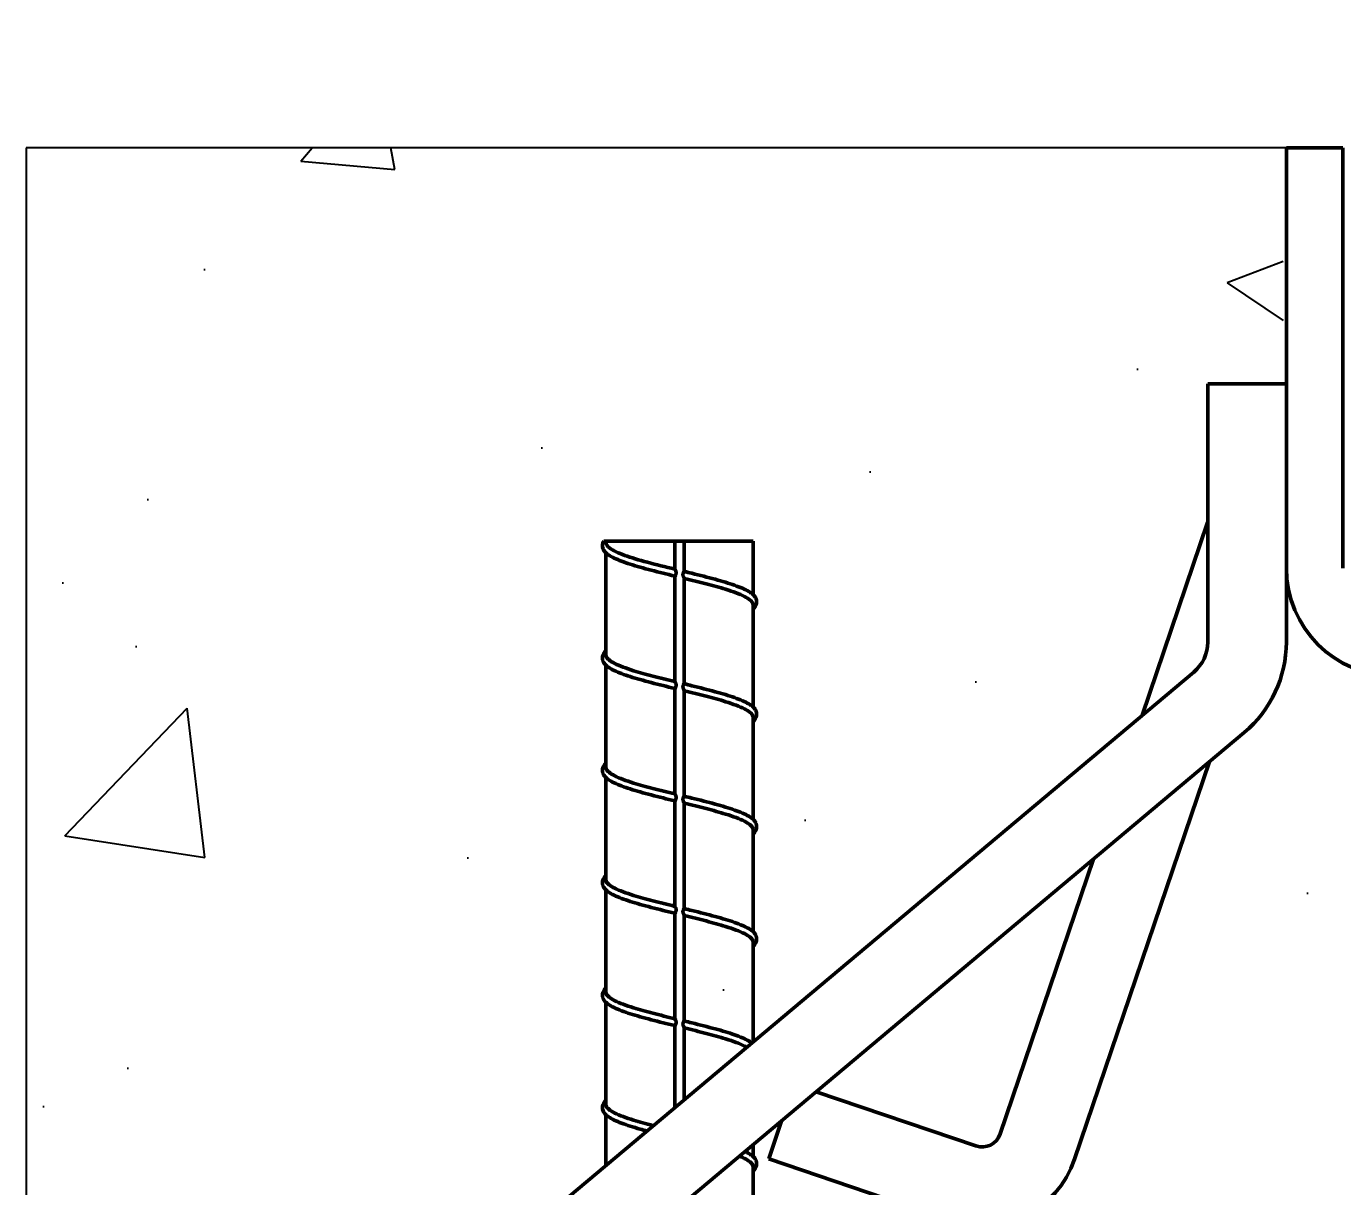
# Model space of a CAD drawing. Header units: inches. Extents: x 31 to 195, y 77 to 126.
# Drawn here: x 31.301 to 35.485, y 90.136 to 93.824 of the extents above; entities that cross this region are included whole.
import ezdxf

# ---------------------------------------------------------------- set-up
doc = ezdxf.new("R2010")
doc.units = ezdxf.units.IN
doc.header["$LTSCALE"] = 8
doc.header["$MEASUREMENT"] = 0
doc.layers.add('Visible (ANSI)', color=7, linetype='Continuous', lineweight=50)
doc.styles.get("Standard").update_dxf_attribs({"font": 'romans.shx'})
doc.dimstyles.get("Standard").update_dxf_attribs({"dimtxt": 1.5, "dimasz": 0.75, "dimexe": 0.5, "dimexo": 0.5, "dimgap": 0.5, "dimtad": 0, "dimtih": 1, "dimtoh": 1, "dimdec": 5, "dimzin": 0, "dimdsep": 46, "dimlunit": 5, "dimtxsty": 'Standard', "dimcen": 0, "dimclrd": 256, "dimclre": 256, "dimclrt": 256, "dimadec": 0, "dimazin": 0, "dimtfac": 0.75, "dimtdec": 5, "dimtofl": 0, "dimtmove": 0, "dimatfit": 3, "dimfxl": 0, "dimtolj": 1, "dimtzin": 0, "dimlwd": -1, "dimlwe": -1, "dimarcsym": 0})

# ---------------------------------------------------------------- blocks, each defined once
blk = doc.blocks.new('*D2')
for p, q in [((35.3064, 93.938), (35.3064, 104.4292)), ((47.1704, 101.2542), (47.1704, 104.4292)), ((34.5564, 103.9292), (33.8064, 103.9292)), ((47.9204, 103.9292), (48.6704, 103.9292)), ((47.1704, 93.938), (47.1704, 100.7542))]:
    blk.add_line(p, q)
for points in [[(34.5564, 104.0542), (34.5564, 103.8042), (35.3064, 103.9292)], [(47.9204, 104.0542), (47.9204, 103.8042), (47.1704, 103.9292)]]:
    blk.add_solid(points)
at = {"layer": 'Defpoints', "color": 0}
for p in [(47.1704, 103.9292), (35.3064, 93.438), (47.1704, 93.438)]:
    blk.add_point(p, dxfattribs=at)
at = {"insert": (41.2707, 103.9292), "char_height": 1.5, "attachment_point": 5}
blk.add_mtext('\\A1;11{\\H0.750000x;\\S7/8;} [301]', dxfattribs=at)

msp = doc.modelspace()

# ---------------------------------------------------------------- hatches: boundary and pattern name
h = msp.add_hatch()
h.set_pattern_fill('AR-CONC', color=256, scale=0.5, style=0)
h.paths.add_polyline_path([(33.152893, 88.263344), (32.785266, 88.328167, -0.36397023), (32.570415, 88.584217), (32.570415, 88.873779), (32.249277, 88.873779), (32.249277, 88.741354), (32.011152, 88.741354), (32.011152, 89.349624), (32.249277, 89.349624), (32.249277, 89.217199), (32.570415, 89.217199), (32.570415, 89.50964, -0.22169466), (32.66329, 89.708811), (33.152072, 90.118948), (33.152072, 90.63475), (33.64872, 90.63475), (33.64872, 90.535686), (34.79838, 91.500364), (35.043571, 92.222673, 0.08199533), (35.046357, 92.239549), (35.046357, 92.697955), (35.296357, 92.697955), (35.296357, 93.437955), (31.300857, 93.437955), (31.300857, 80.283403), (51.175857, 80.283403), (51.175857, 93.437955), (47.180357, 93.437955), (47.180357, 92.697955), (47.430357, 92.697955), (47.430357, 92.239549, 0.08199533), (47.433143, 92.222673), (47.678334, 91.500364), (48.827993, 90.535686), (48.827993, 90.63475), (49.324641, 90.63475), (49.324641, 90.118948), (49.813423, 89.708811, -0.22169466), (49.906299, 89.50964), (49.906299, 89.217199), (50.227436, 89.217199), (50.227436, 89.349624), (50.465561, 89.349624), (50.465561, 88.741354), (50.227436, 88.741354), (50.227436, 88.873779), (49.906299, 88.873779), (49.906299, 88.584217, -0.36397023), (49.691447, 88.328167), (49.32382, 88.263344), (49.32382, 80.394874), (48.827496, 80.394874), (48.827496, 88.175829), (48.410975, 88.102385), (48.385796, 88.245182), (48.827496, 88.323066), (48.827496, 90.099807), (48.273085, 89.91161, -0.41421356), (47.864036, 90.113331), (47.369483, 91.570237), (47.253232, 91.667783, -0.22169466), (47.160357, 91.866955), (47.160357, 92.043424, -0.32641956), (46.757357, 91.748955), (46.685857, 91.748955), (46.685857, 90.898955), (46.040857, 90.898955), (46.040857, 91.748927, 0.41879765), (45.813357, 91.524955), (45.813357, 90.577955), (45.848357, 90.577955), (45.848357, 90.797955), (46.253357, 90.797955), (46.253357, 90.705545), (46.422607, 90.705545), (46.422607, 90.170364), (46.253357, 90.170364), (46.253357, 89.613097, -0.16999096), (46.113922, 89.2138), (46.065857, 89.15347), (46.065857, 88.361528, -0.16978527), (45.967269, 88.079566), (43.743115, 85.28786, -0.22836778), (41.238357, 84.080903, -0.22836778), (38.733598, 85.28786), (36.509445, 88.079566, -0.16978527), (36.410857, 88.361528), (36.410857, 89.15347), (36.362792, 89.2138, -0.1695796), (36.223357, 89.612073), (36.223357, 90.170364), (36.054107, 90.170364), (36.054107, 90.705545), (36.223357, 90.705545), (36.223357, 90.797955), (36.628357, 90.797955), (36.628357, 90.577955), (36.663357, 90.577955), (36.663357, 91.524955, 0.41879765), (36.435857, 91.748927), (36.435857, 90.898955), (35.790857, 90.898955), (35.790857, 91.748955), (35.719357, 91.748955, -0.32641956), (35.316357, 92.043424), (35.316357, 91.866955, -0.22169466), (35.223481, 91.667783), (35.10723, 91.570237), (34.612677, 90.113331, -0.41421356), (34.203628, 89.91161), (33.649218, 90.099807), (33.649218, 88.323066), (34.090917, 88.245182), (34.065738, 88.102385), (33.649218, 88.175829), (33.649218, 80.394874), (33.152893, 80.394874)])
h.paths.add_polyline_path([(33.150468, 88.879086), (32.715415, 88.879086), (32.715415, 88.584217, 0.36397023), (32.810445, 88.470964), (33.150468, 88.411009)], flags=17)
h.paths.add_polyline_path([(33.150468, 89.928318), (32.756494, 89.597735, 0.22169466), (32.715415, 89.50964), (32.715415, 89.211733), (33.150468, 89.211733)], flags=17)
h.paths.add_polyline_path([(34.708536, 91.235692), (33.681562, 90.373959), (34.290417, 90.167281, 0.41421356), (34.357006, 90.200119)], flags=17)
h.paths.add_polyline_path([(47.768178, 91.235692), (48.119707, 90.200119, 0.41421356), (48.186297, 90.167281), (48.795151, 90.373959)], flags=17)
h.paths.add_polyline_path([(49.761299, 89.50964, 0.22169466), (49.720219, 89.597735), (49.326246, 89.928318), (49.326246, 89.211733), (49.761299, 89.211733)], flags=17)
h.paths.add_polyline_path([(49.761299, 88.879086), (49.326246, 88.879086), (49.326246, 88.411009), (49.666268, 88.470964, 0.36397023), (49.761299, 88.584217)], flags=17)

# ---------------------------------------------------------------- linework, layer by layer
for p, q in [((31.300857, 93.437955), (31.300857, 80.283403)), ((35.208357, 93.437955), (31.300857, 93.437955)), ((31.300857, 93.437955), (31.300857, 80.283403)), ((35.306357, 93.437955), (31.300857, 93.437955))]:
    msp.add_line(p, q)
at = {"layer": 'Visible (ANSI)'}
for p, q in [((35.306357, 92.101955), (35.306357, 93.437955)), ((35.306357, 93.437955), (35.485357, 93.437955)), ((35.485357, 93.437955), (35.485357, 92.101955)), ((35.306357, 92.687955), (35.056357, 92.687955)), ((35.056357, 92.687955), (35.056357, 91.866955)), ((35.056091, 92.246347), (34.848239, 91.634035)), ((33.136527, 92.187955), (33.14304, 92.187955)), ((33.14304, 92.187955), (33.362415, 92.187955)), ((33.14304, 92.184127), (33.14304, 92.187955)), ((33.362415, 92.187955), (33.392415, 92.187955)), ((33.362415, 92.098449), (33.362415, 92.187955)), ((33.392415, 92.187955), (33.61179, 92.187955)), ((33.392415, 92.091183), (33.392415, 92.187955)), ((33.61179, 92.01744), (33.61179, 92.187955)), ((33.14304, 91.826984), (33.14304, 92.150704)), ((35.306357, 91.866955), (35.306357, 92.101955)), ((33.362415, 91.741306), (33.362415, 92.076545)), ((33.392415, 91.73404), (33.392415, 92.069279)), ((33.61179, 91.660297), (33.61179, 91.983593)), ((32.589369, 89.738618), (35.011705, 91.771199)), ((33.14304, 91.469841), (33.14304, 91.793561)), ((33.362415, 91.384163), (33.362415, 91.719402)), ((33.392415, 91.376897), (33.392415, 91.712136)), ((33.61179, 91.303154), (33.61179, 91.626451)), ((32.750066, 89.547107), (35.172402, 91.579688)), ((35.062497, 91.487467), (34.63337, 90.2233)), ((33.14304, 91.112698), (33.14304, 91.436418)), ((33.362415, 91.02702), (33.362415, 91.362259)), ((33.392415, 91.019754), (33.392415, 91.354993)), ((33.61179, 90.946011), (33.61179, 91.269308)), ((34.693336, 91.177703), (34.396638, 90.30366)), ((33.14304, 90.755556), (33.14304, 91.079275)), ((33.362415, 90.669877), (33.362415, 91.005116)), ((33.392415, 90.662612), (33.392415, 90.997851)), ((33.61179, 90.596531), (33.61179, 90.912165)), ((33.14304, 90.398413), (33.14304, 90.722132)), ((33.362415, 90.38728), (33.362415, 90.647973)), ((33.392415, 90.412453), (33.392415, 90.640708)), ((34.31948, 90.26561), (33.811746, 90.437962)), ((33.14304, 90.203203), (33.14304, 90.364989)), ((33.660887, 90.225161), (33.701809, 90.345714)), ((33.61179, 90.231726), (33.61179, 90.270179)), ((34.23912, 90.028877), (33.660887, 90.225161)), ((33.61179, 89.874583), (33.61179, 90.197879))]:
    msp.add_line(p, q, dxfattribs=at)
for centre, radius, start, end in [((35.051357, 92.247955), 0.005, 341.25, 0), ((35.649357, 92.101955), 0.343, 180, 270), ((34.931357, 91.866955), 0.125, 310, 0), ((34.931357, 91.866955), 0.375, 310, 0), ((34.339034, 90.323214), 0.060832, 251.25, 341.25), ((34.339034, 90.323214), 0.310832, 251.25, 341.25)]:
    msp.add_arc(centre, radius, start, end, dxfattribs=at)
for points in [[(33.132416, 92.172935), (33.132327, 92.178904), (33.13405, 92.18392), (33.136527, 92.187955)], [(33.362415, 92.076519), (33.34976, 92.079595), (33.337224, 92.082658), (33.324925, 92.085718)], [(33.392415, 92.091201), (33.400417, 92.089256), (33.408373, 92.087316), (33.416251, 92.085379)], [(33.362415, 91.719377), (33.34976, 91.722452), (33.337224, 91.725515), (33.324925, 91.728575)], [(33.392415, 91.734058), (33.400417, 91.732113), (33.408373, 91.730174), (33.416251, 91.728236)], [(33.362415, 91.362234), (33.34976, 91.365309), (33.337224, 91.368372), (33.324925, 91.371432)], [(33.392415, 91.376915), (33.400417, 91.374971), (33.408373, 91.373031), (33.416251, 91.371093)], [(33.362415, 91.005091), (33.34976, 91.008166), (33.337224, 91.011229), (33.324925, 91.01429)], [(33.392415, 91.019772), (33.400417, 91.017828), (33.408373, 91.015888), (33.416251, 91.01395)], [(33.362415, 90.647948), (33.34976, 90.651023), (33.337224, 90.654086), (33.324925, 90.657147)], [(33.392415, 90.66263), (33.400417, 90.660685), (33.408373, 90.658745), (33.416251, 90.656808)]]:
    msp.add_open_spline(points, degree=3, dxfattribs=at)
for points, knots in [([(33.324925, 92.085718), (33.299462, 92.092054), (33.274591, 92.098472), (33.230112, 92.111106), (33.209918, 92.117479), (33.175866, 92.130345), (33.161772, 92.136953), (33.146121, 92.147638), (33.141695, 92.1515), (33.135, 92.160381), (33.132522, 92.165938), (33.132416, 92.172935)], [0, 0, 0, 0, 0.203969624, 0.203969624, 0.406026718, 0.406026718, 0.612891389, 0.612891389, 0.725113834, 0.725113834, 0.841255683, 0.841255683, 0.841255683, 0.841255683]), ([(33.14304, 92.184127), (33.14304, 92.177805), (33.147389, 92.171518), (33.166221, 92.15756), (33.182362, 92.150019), (33.223686, 92.135058), (33.248134, 92.127784), (33.302649, 92.113098), (33.332202, 92.105824), (33.362415, 92.098482)], [0.041311546, 0.041311546, 0.041311546, 0.041311546, 0.246279009, 0.246279009, 0.492558018, 0.492558018, 0.72996101, 0.72996101, 0.967343883, 0.967343883, 0.967343883, 0.967343883]), ([(33.362415, 92.098449), (33.362415, 92.098359), (33.36254, 92.098143), (33.363031, 92.097378), (33.363419, 92.096799), (33.364324, 92.095251), (33.364831, 92.094285), (33.36569, 92.092154), (33.36604, 92.091032), (33.366495, 92.088718), (33.36661, 92.087536), (33.366592, 92.086359)], [0.3593787203, 0.3593787203, 0.3593787203, 0.3593787203, 0.3676859507, 0.3676859507, 0.3772076376, 0.3772076376, 0.3873588069, 0.3873588069, 0.3967351159, 0.3967351159, 0.405706819, 0.405706819, 0.405706819, 0.405706819]), ([(33.366592, 92.086359), (33.366572, 92.085031), (33.366381, 92.083715), (33.365732, 92.081458), (33.365323, 92.080529), (33.364411, 92.078931), (33.363939, 92.078314), (33.363072, 92.077297), (33.3627, 92.076945), (33.362453, 92.076647), (33.362415, 92.076585), (33.362415, 92.076545)], [0.405706819, 0.405706819, 0.405706819, 0.405706819, 0.4158306412, 0.4158306412, 0.4246869033, 0.4246869033, 0.4337404757, 0.4337404757, 0.4442196312, 0.4442196312, 0.4485348448, 0.4485348448, 0.4485348448, 0.4485348448]), ([(33.388238, 92.081335), (33.388224, 92.08223), (33.388285, 92.083124), (33.388606, 92.085081), (33.388912, 92.0861), (33.389697, 92.08787), (33.390141, 92.088579), (33.391048, 92.089787), (33.3915, 92.090248), (33.392196, 92.090923), (33.392415, 92.09111), (33.392415, 92.091183)], [0.2041550678, 0.2041550678, 0.2041550678, 0.2041550678, 0.211124975, 0.211124975, 0.2200006788, 0.2200006788, 0.228516993, 0.228516993, 0.237949505, 0.237949505, 0.248000643, 0.248000643, 0.248000643, 0.248000643]), ([(33.392415, 92.069279), (33.392415, 92.069297), (33.392411, 92.069318), (33.392358, 92.069516), (33.39215, 92.06986), (33.3915, 92.070924), (33.391068, 92.071633), (33.390114, 92.073464), (33.389607, 92.074592), (33.388771, 92.077125), (33.388456, 92.078519), (33.388272, 92.080404), (33.388245, 92.08087), (33.388238, 92.081335)], [0.1573642058, 0.1573642058, 0.1573642058, 0.1573642058, 0.1587630624, 0.1587630624, 0.1684701145, 0.1684701145, 0.1783718226, 0.1783718226, 0.1893223951, 0.1893223951, 0.2005241267, 0.2005241267, 0.2041550678, 0.2041550678, 0.2041550678, 0.2041550678]), ([(33.61179, 91.983593), (33.61179, 91.98541), (33.611431, 91.987229), (33.607698, 91.99667), (33.598431, 92.004212), (33.568494, 92.019447), (33.548125, 92.026988), (33.504928, 92.040389), (33.484124, 92.04614), (33.439636, 92.057706), (33.416211, 92.063456), (33.392415, 92.069239)], [0.926164658, 0.926164658, 0.926164658, 0.926164658, 0.985116036, 0.985116036, 1.231395044, 1.231395044, 1.477674053, 1.477674053, 1.664662529, 1.664662529, 1.851630885, 1.851630885, 1.851630885, 1.851630885]), ([(33.416251, 92.085379), (33.441917, 92.079067), (33.467258, 92.072674), (33.513117, 92.060098), (33.534236, 92.053757), (33.570431, 92.041003), (33.585793, 92.034457), (33.609133, 92.020767), (33.617312, 92.014172), (33.621859, 92.001211), (33.622466, 91.997878), (33.622413, 91.994363)], [0, 0, 0, 0, 0.203430746, 0.203430746, 0.404937263, 0.404937263, 0.610847612, 0.610847612, 0.824043032, 0.824043032, 0.882389128, 0.882389128, 0.882389128, 0.882389128]), ([(33.622413, 91.994363), (33.62231, 91.987457), (33.619887, 91.981945), (33.615173, 91.975609), (33.613582, 91.973837), (33.61179, 91.972126)], [0, 0, 0, 0, 0.114634885, 0.114634885, 0.162316622, 0.162316622, 0.162316622, 0.162316622]), ([(33.132416, 91.815792), (33.132313, 91.822696), (33.134571, 91.828207), (33.139263, 91.834771), (33.141023, 91.83675), (33.14304, 91.838656)], [0, 0, 0, 0, 0.114595272, 0.114595272, 0.168220617, 0.168220617, 0.168220617, 0.168220617]), ([(33.324925, 91.728575), (33.299462, 91.734911), (33.274591, 91.741329), (33.230112, 91.753964), (33.209918, 91.760336), (33.175866, 91.773202), (33.161772, 91.77981), (33.146121, 91.790495), (33.141695, 91.794357), (33.135, 91.803238), (33.132522, 91.808795), (33.132416, 91.815792)], [0, 0, 0, 0, 0.203969624, 0.203969624, 0.406026718, 0.406026718, 0.612891389, 0.612891389, 0.725113834, 0.725113834, 0.841255683, 0.841255683, 0.841255683, 0.841255683]), ([(33.14304, 91.826984), (33.14304, 91.825167), (33.143399, 91.823348), (33.147132, 91.813907), (33.156398, 91.806366), (33.186336, 91.791131), (33.206704, 91.783589), (33.249901, 91.770188), (33.270705, 91.764438), (33.315194, 91.752871), (33.338618, 91.747122), (33.362415, 91.741339)], [0.926164658, 0.926164658, 0.926164658, 0.926164658, 0.985116036, 0.985116036, 1.231395044, 1.231395044, 1.477674053, 1.477674053, 1.664662529, 1.664662529, 1.851630885, 1.851630885, 1.851630885, 1.851630885]), ([(33.362415, 91.741306), (33.362415, 91.741238), (33.362485, 91.7411), (33.362822, 91.740552), (33.363163, 91.740051), (33.364011, 91.738666), (33.364508, 91.737786), (33.365472, 91.73564), (33.365914, 91.734379), (33.366473, 91.731793), (33.366611, 91.730499), (33.366592, 91.729216)], [0.1694972792, 0.1694972792, 0.1694972792, 0.1694972792, 0.175657218, 0.175657218, 0.1849992764, 0.1849992764, 0.1948237519, 0.1948237519, 0.2054762396, 0.2054762396, 0.2151642675, 0.2151642675, 0.2151642675, 0.2151642675]), ([(33.366592, 91.729216), (33.36659, 91.729113), (33.366588, 91.72901), (33.366539, 91.727593), (33.366325, 91.726301), (33.365643, 91.724089), (33.365224, 91.723186), (33.364303, 91.721632), (33.363832, 91.721037), (33.362982, 91.720062), (33.36263, 91.719731), (33.362439, 91.71948), (33.362415, 91.719434), (33.362415, 91.719402)], [0.2151642675, 0.2151642675, 0.2151642675, 0.2151642675, 0.2159445165, 0.2159445165, 0.2258860657, 0.2258860657, 0.2346361561, 0.2346361561, 0.2436849577, 0.2436849577, 0.2542466835, 0.2542466835, 0.2576767795, 0.2576767795, 0.2576767795, 0.2576767795]), ([(33.388238, 91.724193), (33.388228, 91.724869), (33.38826, 91.725545), (33.388471, 91.727351), (33.388742, 91.728437), (33.389483, 91.730321), (33.389916, 91.731082), (33.390821, 91.732378), (33.391281, 91.732878), (33.39208, 91.733679), (33.39237, 91.733917), (33.392413, 91.734027), (33.392415, 91.734034), (33.392415, 91.73404)], [0.417878671, 0.417878671, 0.417878671, 0.417878671, 0.4230865849, 0.4230865849, 0.4321036876, 0.4321036876, 0.4405341613, 0.4405341613, 0.4495606349, 0.4495606349, 0.460228049, 0.460228049, 0.4610649114, 0.4610649114, 0.4610649114, 0.4610649114]), ([(33.416251, 91.728236), (33.441917, 91.721924), (33.467258, 91.715531), (33.513117, 91.702955), (33.534236, 91.696614), (33.570431, 91.68386), (33.585793, 91.677314), (33.609133, 91.663624), (33.617312, 91.657029), (33.621859, 91.644068), (33.622466, 91.640736), (33.622413, 91.637221)], [0, 0, 0, 0, 0.203430746, 0.203430746, 0.404937263, 0.404937263, 0.610847612, 0.610847612, 0.824043032, 0.824043032, 0.882389128, 0.882389128, 0.882389128, 0.882389128]), ([(33.392415, 91.712136), (33.392415, 91.712145), (33.392414, 91.712155), (33.392389, 91.712314), (33.392201, 91.712632), (33.391583, 91.713646), (33.391162, 91.714328), (33.390271, 91.716006), (33.389813, 91.716978), (33.389415, 91.718064), (33.388958, 91.719314), (33.388592, 91.720692), (33.388304, 91.722799), (33.388248, 91.723496), (33.388238, 91.724193)], [0.3714731219, 0.3714731219, 0.3714731219, 0.3714731219, 0.3721622461, 0.3721622461, 0.3818529977, 0.3818529977, 0.3916614765, 0.3916614765, 0.4013556361, 0.4013556361, 0.4013556361, 0.4125188925, 0.4125188925, 0.417878671, 0.417878671, 0.417878671, 0.417878671]), ([(33.61179, 91.626451), (33.61179, 91.628267), (33.611431, 91.630086), (33.607698, 91.639527), (33.598431, 91.647069), (33.568494, 91.662304), (33.548125, 91.669845), (33.504928, 91.683247), (33.484124, 91.688997), (33.439636, 91.700563), (33.416211, 91.706313), (33.392415, 91.712096)], [0.926164658, 0.926164658, 0.926164658, 0.926164658, 0.985116036, 0.985116036, 1.231395044, 1.231395044, 1.477674053, 1.477674053, 1.664662529, 1.664662529, 1.851630885, 1.851630885, 1.851630885, 1.851630885]), ([(33.622413, 91.637221), (33.62231, 91.630314), (33.619887, 91.624802), (33.615173, 91.618466), (33.613582, 91.616694), (33.61179, 91.614983)], [0, 0, 0, 0, 0.114634885, 0.114634885, 0.162316622, 0.162316622, 0.162316622, 0.162316622]), ([(33.132416, 91.458649), (33.132313, 91.465553), (33.134571, 91.471064), (33.139263, 91.477628), (33.141023, 91.479607), (33.14304, 91.481513)], [0, 0, 0, 0, 0.114595272, 0.114595272, 0.168220617, 0.168220617, 0.168220617, 0.168220617]), ([(33.324925, 91.371432), (33.299462, 91.377769), (33.274591, 91.384186), (33.230112, 91.396821), (33.209918, 91.403193), (33.175866, 91.416059), (33.161772, 91.422668), (33.146121, 91.433352), (33.141695, 91.437214), (33.135, 91.446095), (33.132522, 91.451652), (33.132416, 91.458649)], [0, 0, 0, 0, 0.203969624, 0.203969624, 0.406026718, 0.406026718, 0.612891389, 0.612891389, 0.725113834, 0.725113834, 0.841255683, 0.841255683, 0.841255683, 0.841255683]), ([(33.14304, 91.469841), (33.14304, 91.468025), (33.143399, 91.466206), (33.147132, 91.456765), (33.156398, 91.449223), (33.186336, 91.433988), (33.206704, 91.426446), (33.249901, 91.413045), (33.270705, 91.407295), (33.315194, 91.395728), (33.338618, 91.389979), (33.362415, 91.384196)], [0.926164658, 0.926164658, 0.926164658, 0.926164658, 0.985116036, 0.985116036, 1.231395044, 1.231395044, 1.477674053, 1.477674053, 1.664662529, 1.664662529, 1.851630885, 1.851630885, 1.851630885, 1.851630885]), ([(33.362415, 91.384163), (33.362415, 91.384089), (33.3625, 91.383929), (33.36288, 91.383321), (33.363236, 91.382797), (33.364102, 91.381365), (33.364603, 91.38046), (33.365559, 91.378266), (33.365989, 91.376984), (33.366493, 91.374464), (33.36661, 91.373263), (33.366592, 91.372073)], [0.1544190577, 0.1544190577, 0.1544190577, 0.1544190577, 0.1610651002, 0.1610651002, 0.1702559641, 0.1702559641, 0.179960365, 0.179960365, 0.1904695524, 0.1904695524, 0.1992938908, 0.1992938908, 0.1992938908, 0.1992938908]), ([(33.366592, 91.372073), (33.366589, 91.371881), (33.366583, 91.371689), (33.366506, 91.370203), (33.366275, 91.368937), (33.365569, 91.366768), (33.365142, 91.365885), (33.364214, 91.364366), (33.363745, 91.363789), (33.362912, 91.362847), (33.362576, 91.362535), (33.36243, 91.362319), (33.362415, 91.362285), (33.362415, 91.362259)], [0.1992938908, 0.1992938908, 0.1992938908, 0.1992938908, 0.2007181506, 0.2007181506, 0.2103623065, 0.2103623065, 0.2189376673, 0.2189376673, 0.227887122, 0.227887122, 0.2383941627, 0.2383941627, 0.2410713743, 0.2410713743, 0.2410713743, 0.2410713743]), ([(33.388238, 91.36705), (33.388224, 91.367978), (33.38829, 91.368906), (33.388629, 91.370887), (33.388941, 91.371896), (33.389733, 91.373648), (33.390178, 91.374349), (33.391084, 91.375543), (33.391535, 91.375998), (33.392208, 91.376647), (33.392415, 91.376826), (33.392415, 91.376897)], [0.3991340726, 0.3991340726, 0.3991340726, 0.3991340726, 0.4062073683, 0.4062073683, 0.4148440588, 0.4148440588, 0.4231638842, 0.4231638842, 0.4324220678, 0.4324220678, 0.4419689516, 0.4419689516, 0.4419689516, 0.4419689516]), ([(33.392415, 91.354993), (33.392415, 91.355078), (33.392338, 91.355242), (33.391983, 91.355858), (33.39164, 91.356394), (33.390791, 91.357858), (33.390294, 91.358788), (33.38946, 91.360741), (33.389118, 91.3617), (33.388592, 91.363692), (33.388402, 91.36472), (33.388307, 91.365765), (33.388268, 91.366191), (33.388244, 91.36662), (33.388238, 91.36705)], [0.3531812606, 0.3531812606, 0.3531812606, 0.3531812606, 0.3597588179, 0.3597588179, 0.369272721, 0.369272721, 0.3794841749, 0.3794841749, 0.3878310136, 0.3878310136, 0.3958610817, 0.3958610817, 0.3958610817, 0.3991340726, 0.3991340726, 0.3991340726, 0.3991340726]), ([(33.61179, 91.269308), (33.61179, 91.271124), (33.611431, 91.272944), (33.607698, 91.282384), (33.598431, 91.289926), (33.568494, 91.305161), (33.548125, 91.312703), (33.504928, 91.326104), (33.484124, 91.331854), (33.439636, 91.343421), (33.416211, 91.34917), (33.392415, 91.354953)], [0.926164658, 0.926164658, 0.926164658, 0.926164658, 0.985116036, 0.985116036, 1.231395044, 1.231395044, 1.477674053, 1.477674053, 1.664662529, 1.664662529, 1.851630885, 1.851630885, 1.851630885, 1.851630885]), ([(33.416251, 91.371093), (33.441917, 91.364781), (33.467258, 91.358389), (33.513117, 91.345812), (33.534236, 91.339471), (33.570431, 91.326717), (33.585793, 91.320171), (33.609133, 91.306482), (33.617312, 91.299886), (33.621859, 91.286925), (33.622466, 91.283593), (33.622413, 91.280078)], [0, 0, 0, 0, 0.203430746, 0.203430746, 0.404937263, 0.404937263, 0.610847612, 0.610847612, 0.824043032, 0.824043032, 0.882389128, 0.882389128, 0.882389128, 0.882389128]), ([(33.622413, 91.280078), (33.62231, 91.273172), (33.619887, 91.267659), (33.615173, 91.261323), (33.613582, 91.259551), (33.61179, 91.25784)], [0, 0, 0, 0, 0.114634885, 0.114634885, 0.162316622, 0.162316622, 0.162316622, 0.162316622]), ([(33.132416, 91.101506), (33.132313, 91.10841), (33.134571, 91.113921), (33.139263, 91.120485), (33.141023, 91.122464), (33.14304, 91.12437)], [0, 0, 0, 0, 0.114595272, 0.114595272, 0.168220617, 0.168220617, 0.168220617, 0.168220617]), ([(33.324925, 91.01429), (33.299462, 91.020626), (33.274591, 91.027044), (33.230112, 91.039678), (33.209918, 91.04605), (33.175866, 91.058916), (33.161772, 91.065525), (33.146121, 91.076209), (33.141695, 91.080071), (33.135, 91.088952), (33.132522, 91.094509), (33.132416, 91.101506)], [0, 0, 0, 0, 0.203969624, 0.203969624, 0.406026718, 0.406026718, 0.612891389, 0.612891389, 0.725113834, 0.725113834, 0.841255683, 0.841255683, 0.841255683, 0.841255683]), ([(33.14304, 91.112698), (33.14304, 91.110882), (33.143399, 91.109063), (33.147132, 91.099622), (33.156398, 91.09208), (33.186336, 91.076845), (33.206704, 91.069304), (33.249901, 91.055902), (33.270705, 91.050152), (33.315194, 91.038586), (33.338618, 91.032836), (33.362415, 91.027053)], [0.926164658, 0.926164658, 0.926164658, 0.926164658, 0.985116036, 0.985116036, 1.231395044, 1.231395044, 1.477674053, 1.477674053, 1.664662529, 1.664662529, 1.851630885, 1.851630885, 1.851630885, 1.851630885]), ([(33.362415, 91.02702), (33.362415, 91.026953), (33.362485, 91.026814), (33.362822, 91.026266), (33.363163, 91.025765), (33.364011, 91.02438), (33.364508, 91.0235), (33.365472, 91.021354), (33.365915, 91.020093), (33.366473, 91.017507), (33.366611, 91.016213), (33.366592, 91.01493)], [0.1569660354, 0.1569660354, 0.1569660354, 0.1569660354, 0.1630739249, 0.1630739249, 0.1723364767, 0.1723364767, 0.182077458, 0.182077458, 0.1926395031, 0.1926395031, 0.2022448355, 0.2022448355, 0.2022448355, 0.2022448355]), ([(33.366592, 91.01493), (33.36659, 91.014827), (33.366588, 91.014724), (33.366539, 91.013307), (33.366325, 91.012015), (33.365643, 91.009804), (33.365224, 91.0089), (33.364303, 91.007346), (33.363831, 91.006752), (33.362982, 91.005776), (33.36263, 91.005445), (33.362439, 91.005194), (33.362415, 91.005149), (33.362415, 91.005116)], [0.2022448355, 0.2022448355, 0.2022448355, 0.2022448355, 0.2030189391, 0.2030189391, 0.2128761441, 0.2128761441, 0.2215521381, 0.2215521381, 0.2305244536, 0.2305244536, 0.2409970467, 0.2409970467, 0.2443976963, 0.2443976963, 0.2443976963, 0.2443976963]), ([(33.388238, 91.009907), (33.388228, 91.010584), (33.38826, 91.011259), (33.388471, 91.013065), (33.388742, 91.014151), (33.389483, 91.016036), (33.389916, 91.016797), (33.390821, 91.018092), (33.391281, 91.018593), (33.39208, 91.019393), (33.39237, 91.019632), (33.392413, 91.019741), (33.392415, 91.019748), (33.392415, 91.019754)], [0.4033650755, 0.4033650755, 0.4033650755, 0.4033650755, 0.408528082, 0.408528082, 0.4174664401, 0.4174664401, 0.4258234337, 0.4258234337, 0.4347714159, 0.4347714159, 0.4453461695, 0.4453461695, 0.4461751527, 0.4461751527, 0.4461751527, 0.4461751527]), ([(33.416251, 91.013951), (33.441917, 91.007639), (33.467258, 91.001246), (33.513117, 90.988669), (33.534236, 90.982329), (33.570431, 90.969574), (33.585793, 90.963029), (33.609133, 90.949339), (33.617312, 90.942743), (33.621859, 90.929782), (33.622466, 90.92645), (33.622413, 90.922935)], [0, 0, 0, 0, 0.203430746, 0.203430746, 0.404937263, 0.404937263, 0.610847612, 0.610847612, 0.824043032, 0.824043032, 0.882389128, 0.882389128, 0.882389128, 0.882389128]), ([(33.392415, 90.997851), (33.392415, 90.997855), (33.392415, 90.99786), (33.392402, 90.998002), (33.392223, 90.998309), (33.39162, 90.9993), (33.391205, 90.999969), (33.390269, 91.001716), (33.389759, 91.002798), (33.388914, 91.005195), (33.388581, 91.006489), (33.388397, 91.00783), (33.388304, 91.008513), (33.388248, 91.009211), (33.388238, 91.009907)], [0.3572560229, 0.3572560229, 0.3572560229, 0.3572560229, 0.3576151113, 0.3576151113, 0.3672431752, 0.3672431752, 0.3769531078, 0.3769531078, 0.3876345351, 0.3876345351, 0.3980526947, 0.3980526947, 0.3980526947, 0.4033650755, 0.4033650755, 0.4033650755, 0.4033650755]), ([(33.61179, 90.912165), (33.61179, 90.913982), (33.611431, 90.915801), (33.607698, 90.925242), (33.598431, 90.932783), (33.568494, 90.948018), (33.548125, 90.95556), (33.504928, 90.968961), (33.484124, 90.974711), (33.439636, 90.986278), (33.416211, 90.992027), (33.392415, 90.99781)], [0.926164658, 0.926164658, 0.926164658, 0.926164658, 0.985116036, 0.985116036, 1.231395044, 1.231395044, 1.477674053, 1.477674053, 1.664662529, 1.664662529, 1.851630885, 1.851630885, 1.851630885, 1.851630885]), ([(33.622413, 90.922935), (33.62231, 90.916029), (33.619887, 90.910516), (33.615173, 90.90418), (33.613582, 90.902408), (33.61179, 90.900697)], [0, 0, 0, 0, 0.114634885, 0.114634885, 0.162316622, 0.162316622, 0.162316622, 0.162316622]), ([(33.132416, 90.744363), (33.132313, 90.751267), (33.134571, 90.756779), (33.139263, 90.763342), (33.141023, 90.765322), (33.14304, 90.767227)], [0, 0, 0, 0, 0.114595272, 0.114595272, 0.168220617, 0.168220617, 0.168220617, 0.168220617]), ([(33.324925, 90.657147), (33.299462, 90.663483), (33.274591, 90.669901), (33.230112, 90.682535), (33.209918, 90.688907), (33.175866, 90.701773), (33.161772, 90.708382), (33.146121, 90.719066), (33.141695, 90.722928), (33.135, 90.73181), (33.132522, 90.737366), (33.132416, 90.744363)], [0, 0, 0, 0, 0.203969624, 0.203969624, 0.406026718, 0.406026718, 0.612891389, 0.612891389, 0.725113834, 0.725113834, 0.841255683, 0.841255683, 0.841255683, 0.841255683]), ([(33.14304, 90.755556), (33.14304, 90.753739), (33.143399, 90.75192), (33.147132, 90.742479), (33.156398, 90.734937), (33.186336, 90.719702), (33.206704, 90.712161), (33.249901, 90.69876), (33.270705, 90.693009), (33.315194, 90.681443), (33.338618, 90.675693), (33.362415, 90.66991)], [0.926164658, 0.926164658, 0.926164658, 0.926164658, 0.985116036, 0.985116036, 1.231395044, 1.231395044, 1.477674053, 1.477674053, 1.664662529, 1.664662529, 1.851630885, 1.851630885, 1.851630885, 1.851630885]), ([(33.362415, 90.669877), (33.362415, 90.669801), (33.362505, 90.669634), (33.362899, 90.669006), (33.36326, 90.668474), (33.364132, 90.667026), (33.364634, 90.666113), (33.365587, 90.663904), (33.366013, 90.662615), (33.366499, 90.660116), (33.366609, 90.658947), (33.366592, 90.657788)], [0.3470780827, 0.3470780827, 0.3470780827, 0.3470780827, 0.3541018255, 0.3541018255, 0.363542896, 0.363542896, 0.3735227353, 0.3735227353, 0.3843236632, 0.3843236632, 0.3931514382, 0.3931514382, 0.3931514382, 0.3931514382]), ([(33.366592, 90.657788), (33.366591, 90.657745), (33.36659, 90.657702), (33.366563, 90.656503), (33.366407, 90.655353), (33.366128, 90.654278), (33.365847, 90.6532), (33.365454, 90.652237), (33.364556, 90.650576), (33.364083, 90.64993), (33.363196, 90.648857), (33.362803, 90.648476), (33.362476, 90.648109), (33.362415, 90.648025), (33.362415, 90.647973)], [0.3931514382, 0.3931514382, 0.3931514382, 0.3931514382, 0.3934781864, 0.3934781864, 0.4022850333, 0.4022850333, 0.4022850333, 0.4111166876, 0.4111166876, 0.4200005623, 0.4200005623, 0.430145147, 0.430145147, 0.4355186727, 0.4355186727, 0.4355186727, 0.4355186727]), ([(33.388238, 90.652764), (33.388235, 90.652984), (33.388236, 90.653204), (33.388274, 90.654676), (33.388461, 90.655911), (33.389093, 90.658019), (33.389484, 90.658874), (33.390366, 90.660359), (33.390828, 90.660933), (33.391697, 90.661895), (33.392083, 90.66223), (33.392367, 90.662518), (33.392415, 90.662577), (33.392415, 90.662612)], [0.1915703884, 0.1915703884, 0.1915703884, 0.1915703884, 0.1932465161, 0.1932465161, 0.202831746, 0.202831746, 0.211131424, 0.211131424, 0.2197778812, 0.2197778812, 0.230077806, 0.230077806, 0.2348231645, 0.2348231645, 0.2348231645, 0.2348231645]), ([(33.392415, 90.640708), (33.392415, 90.640785), (33.392351, 90.640928), (33.392036, 90.641488), (33.391705, 90.642002), (33.390875, 90.643421), (33.390383, 90.644325), (33.389409, 90.646546), (33.388951, 90.647869), (33.388402, 90.650406), (33.388255, 90.651588), (33.388238, 90.652764)], [0.1458498596, 0.1458498596, 0.1458498596, 0.1458498596, 0.1518305972, 0.1518305972, 0.1612850229, 0.1612850229, 0.1713807169, 0.1713807169, 0.182610459, 0.182610459, 0.1915703884, 0.1915703884, 0.1915703884, 0.1915703884]), ([(33.591041, 90.57912), (33.588704, 90.580497), (33.586177, 90.581876), (33.568494, 90.590875), (33.548125, 90.598417), (33.504928, 90.611818), (33.484124, 90.617568), (33.439636, 90.629135), (33.416211, 90.634884), (33.392415, 90.640667)], [1.186730821, 1.186730821, 1.186730821, 1.186730821, 1.231395044, 1.231395044, 1.477674053, 1.477674053, 1.664662529, 1.664662529, 1.851630885, 1.851630885, 1.851630885, 1.851630885]), ([(33.416251, 90.656808), (33.441917, 90.650496), (33.467258, 90.644103), (33.513117, 90.631526), (33.534236, 90.625186), (33.570431, 90.612432), (33.585793, 90.605886), (33.600937, 90.597003), (33.604259, 90.594882), (33.6072, 90.592679)], [0, 0, 0, 0, 0.203430746, 0.203430746, 0.404937263, 0.404937263, 0.610847612, 0.610847612, 0.676865375, 0.676865375, 0.676865375, 0.676865375]), ([(33.132416, 90.387221), (33.132313, 90.394124), (33.134571, 90.399636), (33.139263, 90.406199), (33.141023, 90.408179), (33.14304, 90.410084)], [0, 0, 0, 0, 0.114595272, 0.114595272, 0.168220617, 0.168220617, 0.168220617, 0.168220617]), ([(33.274012, 90.313102), (33.266548, 90.315107), (33.259272, 90.317109), (33.230112, 90.325392), (33.209918, 90.331764), (33.175866, 90.34463), (33.161772, 90.351239), (33.146121, 90.361923), (33.141695, 90.365786), (33.135, 90.374667), (33.132522, 90.380224), (33.132416, 90.387221)], [0.139838026, 0.139838026, 0.139838026, 0.139838026, 0.203969624, 0.203969624, 0.406026718, 0.406026718, 0.612891389, 0.612891389, 0.725113834, 0.725113834, 0.841255683, 0.841255683, 0.841255683, 0.841255683]), ([(33.14304, 90.398413), (33.14304, 90.396596), (33.143399, 90.394777), (33.147132, 90.385336), (33.156398, 90.377794), (33.186336, 90.362559), (33.206704, 90.355018), (33.249901, 90.341617), (33.270705, 90.335867), (33.293281, 90.329997), (33.293612, 90.329911), (33.293943, 90.329825)], [0.926164658, 0.926164658, 0.926164658, 0.926164658, 0.985116036, 0.985116036, 1.231395044, 1.231395044, 1.477674053, 1.477674053, 1.664662529, 1.664662529, 1.667439858, 1.667439858, 1.667439858, 1.667439858]), ([(33.61179, 90.197879), (33.61179, 90.199696), (33.611431, 90.201515), (33.607698, 90.210956), (33.598431, 90.218497), (33.578763, 90.228506), (33.573532, 90.23089), (33.567805, 90.233272)], [0.926164658, 0.926164658, 0.926164658, 0.926164658, 0.985116036, 0.985116036, 1.231395044, 1.231395044, 1.30871281, 1.30871281, 1.30871281, 1.30871281]), ([(33.585579, 90.248185), (33.589824, 90.246145), (33.593727, 90.244089), (33.609133, 90.235053), (33.617312, 90.228458), (33.621859, 90.215497), (33.622466, 90.212164), (33.622413, 90.208649)], [0.547401334, 0.547401334, 0.547401334, 0.547401334, 0.610847612, 0.610847612, 0.824043032, 0.824043032, 0.882389128, 0.882389128, 0.882389128, 0.882389128]), ([(33.622413, 90.208649), (33.62231, 90.201743), (33.619887, 90.196231), (33.615173, 90.189895), (33.613582, 90.188122), (33.61179, 90.186411)], [0, 0, 0, 0, 0.114634885, 0.114634885, 0.162316622, 0.162316622, 0.162316622, 0.162316622])]:
    msp.add_open_spline(points, degree=3, knots=knots, dxfattribs=at)

# ---------------------------------------------------------------- dimensions: what is measured, and where the dimension line sits
dim = msp.add_linear_dim(base=(47.170357, 103.929241), p1=(35.306357, 93.437955), p2=(47.170357, 93.437955), dimstyle='Standard')
dim.commit()
dim.dimension.update_dxf_attribs({"geometry": '*D2', "text_midpoint": (41.270711, 103.929241), "dimtype": 160})

doc.saveas('drawing.dxf')
